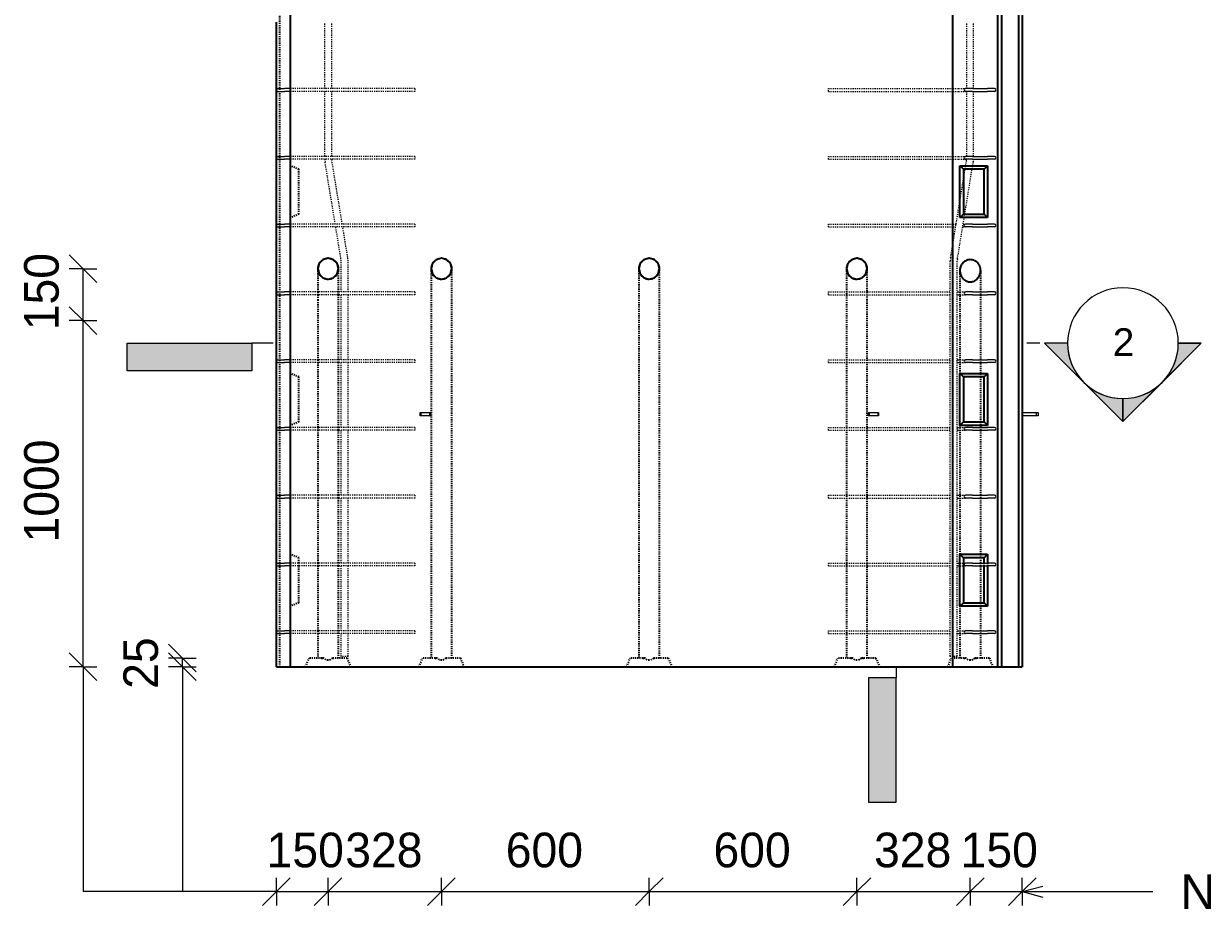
# Model space of a CAD drawing. Header units: millimetres. Extents: x 14477 to 26927, y -2096 to 7670.
# Drawn here: x 17580 to 20985, y -2096 to 463 of the extents above; entities that cross this region are included whole.
import ezdxf

# ---------------------------------------------------------------- set-up
doc = ezdxf.new("R2010")
doc.units = ezdxf.units.MM
doc.linetypes.add('Dash', pattern=[6.36, 3.18, -3.18])
for name, color, linetype, lineweight in [('A-ANNO-DIMS', 211, 'Continuous', 9), ('A-ANNO-DIMS-40', 211, 'Continuous', 9), ('A-DETL-THIN', 151, 'Continuous', 18), ('A-GENM', 13, 'Continuous', 18), ('A-WALL', 113, 'Continuous', 25), ('A-WALL-HDLN', 110, 'Dash', 25), ('G-ANNO-SYMB', 111, 'Continuous', 9), ('G-ANNO-TEXT', 231, 'Continuous', 9), ('S-RBAR', 171, 'Continuous', 18)]:
    doc.layers.add(name, color=color, linetype=linetype, lineweight=lineweight)
doc.styles.add('Arial', font='arial.ttf', dxfattribs={"height": 80})
doc.styles.add('Arial_1', font='arial.ttf', dxfattribs={"height": 100})
doc.styles.add('Nirmala UI Semilight', font='NirmalaS.ttf', dxfattribs={"height": 100})
doc.dimstyles.new('Arrow_Filled_-_2_5_NI_UI', dxfattribs={"dimscale": 304.8, "dimtxt": 104.736395, "dimasz": 0.262467, "dimexe": 0.131234, "dimexo": 0.0625, "dimgap": 0.131234, "dimtad": 1, "dimdec": 0, "dimzin": 0, "dimdsep": 46, "dimtxsty": 'Nirmala UI Semilight', "dimblk1": 'OBLIQUE', "dimblk2": 'OBLIQUE', "dimsah": 1, "dimcen": 0.09, "dimazin": 0, "dimtfac": 1, "dimtdec": 4, "dimtix": 1, "dimtmove": 0, "dimatfit": 3, "dimfxl": 0.131234, "dimfxlon": 1, "dimtvp": 1, "dimtolj": 1, "dimtzin": 0, "dimarcsym": 2})

# ---------------------------------------------------------------- blocks, each defined once
blk = doc.blocks.new('RR spread anchor face based - RR-SA-2_5-200-1726821-Elevation Front')
at = {"layer": 'A-GENM'}
for p, q in [((18725.1, -660), (18727.6, -660)), ((18725.1, -670), (18725.1, -660)), ((18727.6, -670), (18725.1, -670)), ((18727.6, -660), (18752.6, -660)), ((18727.6, -660), (18727.6, -670)), ((18752.6, -670), (18727.6, -670)), ((18752.6, -660), (18755.1, -660)), ((18752.6, -660), (18752.6, -670)), ((18755.1, -670), (18752.6, -670)), ((18755.1, -660), (18755.1, -670))]:
    blk.add_line(p, q, dxfattribs=at)
blk = doc.blocks.new('RR spread anchor face based - RR-SA-3_0-200-1726827-Elevation Front')
at = {"layer": 'A-GENM'}
for p, q in [((20464.6, -660), (20506.1, -660)), ((20506.1, -670), (20464.6, -670)), ((20506.1, -660), (20511.1, -660)), ((20506.1, -670), (20506.1, -660)), ((20511.1, -670), (20506.1, -670)), ((20511.1, -660), (20511.1, -670))]:
    blk.add_line(p, q, dxfattribs=at)
blk = doc.blocks.new('Detail View - M_Section Tail - Filled Horizontal-14034-Elevation Front')
at = {"layer": 'G-ANNO-SYMB'}
blk.add_hatch(color=256, dxfattribs=at).paths.add_polyline_path([(18239.3, -540.2), (18239.3, -460.2), (17879.3, -460.2), (17879.3, -540.2)])
for p, q in [((17879.3, -540.2), (17879.3, -460.2)), ((17879.3, -460.2), (18239.3, -460.2)), ((18239.3, -460.2), (18239.3, -540.2)), ((18239.3, -540.2), (17879.3, -540.2))]:
    blk.add_line(p, q, dxfattribs=at)
blk = doc.blocks.new('Detail View - M_Section Head - Filled SHOP DWG-1002450-Elevation Front')
at = {"layer": 'G-ANNO-SYMB'}
h = blk.add_hatch(color=256, dxfattribs=at)
edge = h.paths.add_edge_path()
edge.add_line((20529.2, -460.2), (20595.5, -460.2))
edge.add_arc((20755.5, -460.2), 160, 180, 225)
edge.add_line((20642.3, -573.3), (20529.2, -460.2))
h = blk.add_hatch(color=256, dxfattribs=at)
edge = h.paths.add_edge_path()
edge.add_line((20981.8, -460.2), (20868.6, -573.3))
edge.add_arc((20755.5, -460.2), 160, 315, 360)
edge.add_line((20915.5, -460.2), (20981.8, -460.2))
h = blk.add_hatch(color=256, dxfattribs=at)
edge = h.paths.add_edge_path()
edge.add_line((20755.5, -686.5), (20642.3, -573.3))
edge.add_arc((20755.5, -460.2), 160, 225, 270)
edge.add_line((20755.5, -620.2), (20755.5, -686.5))
h = blk.add_hatch(color=256, dxfattribs=at)
edge = h.paths.add_edge_path()
edge.add_line((20755.5, -686.5), (20755.5, -620.2))
edge.add_arc((20755.5, -460.2), 160, 270, 315)
edge.add_line((20868.6, -573.3), (20755.5, -686.5))
for p, q in [((20755.5, -686.5), (20529.2, -460.2)), ((20595.5, -460.2), (20529.2, -460.2)), ((20529.2, -460.2), (20642.3, -573.3)), ((20595.5, -460.2), (20529.2, -460.2)), ((20755.5, -686.5), (20981.8, -460.2)), ((20868.6, -573.3), (20981.8, -460.2)), ((20915.5, -460.2), (20981.8, -460.2)), ((20981.8, -460.2), (20915.5, -460.2)), ((20642.3, -573.3), (20755.5, -686.5)), ((20755.5, -686.5), (20868.6, -573.3)), ((20755.5, -620.2), (20755.5, -686.5)), ((20755.5, -686.5), (20755.5, -620.2))]:
    blk.add_line(p, q, dxfattribs=at)
for start, end in [(360, 180), (180, 360), (180, 225), (315, 0), (225, 270), (270, 315)]:
    blk.add_arc((20755.5, -460.2), 160, start, end, dxfattribs=at)
blk = doc.blocks.new('DIMBLOCK61-Elevation Front')
at = {"layer": 'A-ANNO-DIMS-40'}
for p, q in [((17752, -395), (17712, -355)), ((17752, -395), (17712, -395)), ((17752, -1395), (17752, -395)), ((17752, -395), (17792, -435)), ((17752, -395), (17792, -395)), ((17752, -1395), (17712, -1355)), ((17752, -1395), (17712, -1395)), ((17752, -1395), (17792, -1435)), ((17752, -1395), (17792, -1395))]:
    blk.add_line(p, q, dxfattribs=at)
at = {"layer": 'A-ANNO-DIMS-40', "color": 0, "insert": (17581.5, -1035.9), "char_height": 100, "width": 338.203, "attachment_point": 1, "rotation": 90, "line_spacing_factor": 1.142579, "style": 'Nirmala UI Semilight'}
blk.add_mtext('1000', dxfattribs=at)
blk = doc.blocks.new('_Oblique')
at = {"color": 0, "linetype": 'ByBlock', "lineweight": -2}
blk.add_line((-0.5, -0.5), (0.5, 0.5), dxfattribs=at)
blk = doc.blocks.new('DIMBLOCK62-Elevation Front')
at = {"layer": 'A-ANNO-DIMS-40'}
for p, q in [((17752, -245), (17712, -205)), ((17752, -245), (17712, -245)), ((17752, -395), (17752, -245)), ((17752, -245), (17792, -285)), ((17752, -245), (17792, -245)), ((17752, -395), (17712, -355)), ((17752, -395), (17712, -395)), ((17752, -395), (17792, -435)), ((17752, -395), (17792, -395))]:
    blk.add_line(p, q, dxfattribs=at)
at = {"layer": 'A-ANNO-DIMS-40', "color": 0, "insert": (17581.5, -422.8), "char_height": 100, "width": 246.797, "attachment_point": 1, "rotation": 90, "line_spacing_factor": 1.142579, "style": 'Nirmala UI Semilight'}
blk.add_mtext('150', dxfattribs=at)
blk = doc.blocks.new('DIMBLOCK63-Elevation Front')
at = {"layer": 'A-ANNO-DIMS-40'}
for p, q in [((18038.7, -1370), (17998.7, -1330)), ((18038.7, -1395), (17998.7, -1355)), ((18038.7, -1370), (17998.7, -1370)), ((18038.7, -1395), (17998.7, -1395)), ((18038.7, -1395), (18038.7, -1370)), ((18038.7, -1370), (18078.7, -1410)), ((18038.7, -1370), (18078.7, -1370)), ((18038.7, -1395), (18078.7, -1435)), ((18038.7, -1395), (18078.7, -1395))]:
    blk.add_line(p, q, dxfattribs=at)
at = {"layer": 'A-ANNO-DIMS-40', "color": 0, "insert": (17868.2, -1458.7), "char_height": 100, "width": 182.813, "attachment_point": 1, "rotation": 90, "line_spacing_factor": 1.142579, "style": 'Nirmala UI Semilight'}
blk.add_mtext('25', dxfattribs=at)
blk = doc.blocks.new('DIMBLOCK64-Elevation Front')
at = {"layer": 'A-ANNO-DIMS-40'}
for p, q in [((18310.1, -2044.6), (18350.1, -2004.6)), ((18310.1, -2044.6), (18310.1, -2004.6)), ((18459.6, -2044.6), (18499.6, -2004.6)), ((18459.6, -2044.6), (18459.6, -2004.6)), ((18310.1, -2044.6), (18270.1, -2084.6)), ((18310.1, -2044.6), (18459.6, -2044.6)), ((18310.1, -2044.6), (18310.1, -2084.6)), ((18459.6, -2044.6), (18419.6, -2084.6)), ((18459.6, -2044.6), (18459.6, -2084.6))]:
    blk.add_line(p, q, dxfattribs=at)
at = {"layer": 'A-ANNO-DIMS-40', "color": 0, "insert": (18282, -1874.2), "char_height": 100, "width": 246.797, "attachment_point": 1, "line_spacing_factor": 1.142579, "style": 'Nirmala UI Semilight'}
blk.add_mtext('150', dxfattribs=at)
blk = doc.blocks.new('DIMBLOCK65-Elevation Front')
at = {"layer": 'A-ANNO-DIMS-40'}
for p, q in [((18459.6, -2044.6), (18499.6, -2004.6)), ((18459.6, -2044.6), (18459.6, -2004.6)), ((18787.1, -2044.6), (18827.1, -2004.6)), ((18787.1, -2044.6), (18787.1, -2004.6)), ((18459.6, -2044.6), (18419.6, -2084.6)), ((18459.6, -2044.6), (18787.1, -2044.6)), ((18459.6, -2044.6), (18459.6, -2084.6)), ((18787.1, -2044.6), (18747.1, -2084.6)), ((18787.1, -2044.6), (18787.1, -2084.6))]:
    blk.add_line(p, q, dxfattribs=at)
at = {"layer": 'A-ANNO-DIMS-40', "color": 0, "insert": (18509.1, -1874.2), "char_height": 100, "width": 274.219, "attachment_point": 1, "line_spacing_factor": 1.142579, "style": 'Nirmala UI Semilight'}
blk.add_mtext('328', dxfattribs=at)
blk = doc.blocks.new('DIMBLOCK66-Elevation Front')
at = {"layer": 'A-ANNO-DIMS-40'}
for p, q in [((18787.1, -2044.6), (18827.1, -2004.6)), ((18787.1, -2044.6), (18787.1, -2004.6)), ((19387.1, -2044.6), (19427.1, -2004.6)), ((19387.1, -2044.6), (19387.1, -2004.6)), ((18787.1, -2044.6), (18747.1, -2084.6)), ((18787.1, -2044.6), (19387.1, -2044.6)), ((18787.1, -2044.6), (18787.1, -2084.6)), ((19387.1, -2044.6), (19347.1, -2084.6)), ((19387.1, -2044.6), (19387.1, -2084.6))]:
    blk.add_line(p, q, dxfattribs=at)
at = {"layer": 'A-ANNO-DIMS-40', "color": 0, "insert": (18972.8, -1874.2), "char_height": 100, "width": 274.219, "attachment_point": 1, "line_spacing_factor": 1.142579, "style": 'Nirmala UI Semilight'}
blk.add_mtext('600', dxfattribs=at)
blk = doc.blocks.new('DIMBLOCK67-Elevation Front')
at = {"layer": 'A-ANNO-DIMS-40'}
for p, q in [((19387.1, -2044.6), (19427.1, -2004.6)), ((19387.1, -2044.6), (19387.1, -2004.6)), ((19987.1, -2044.6), (20027.1, -2004.6)), ((19987.1, -2044.6), (19987.1, -2004.6)), ((19387.1, -2044.6), (19347.1, -2084.6)), ((19387.1, -2044.6), (19987.1, -2044.6)), ((19387.1, -2044.6), (19387.1, -2084.6)), ((19987.1, -2044.6), (19947.1, -2084.6)), ((19987.1, -2044.6), (19987.1, -2084.6))]:
    blk.add_line(p, q, dxfattribs=at)
at = {"layer": 'A-ANNO-DIMS-40', "color": 0, "insert": (19572.8, -1874.2), "char_height": 100, "width": 274.219, "attachment_point": 1, "line_spacing_factor": 1.142579, "style": 'Nirmala UI Semilight'}
blk.add_mtext('600', dxfattribs=at)
blk = doc.blocks.new('DIMBLOCK68-Elevation Front')
at = {"layer": 'A-ANNO-DIMS-40'}
for p, q in [((19987.1, -2044.6), (20027.1, -2004.6)), ((19987.1, -2044.6), (19987.1, -2004.6)), ((20314.6, -2044.6), (20354.6, -2004.6)), ((20314.6, -2044.6), (20314.6, -2004.6)), ((19987.1, -2044.6), (19947.1, -2084.6)), ((19987.1, -2044.6), (20314.6, -2044.6)), ((19987.1, -2044.6), (19987.1, -2084.6)), ((20314.6, -2044.6), (20274.6, -2084.6)), ((20314.6, -2044.6), (20314.6, -2084.6))]:
    blk.add_line(p, q, dxfattribs=at)
at = {"layer": 'A-ANNO-DIMS-40', "color": 0, "insert": (20036.6, -1874.2), "char_height": 100, "width": 274.219, "attachment_point": 1, "line_spacing_factor": 1.142579, "style": 'Nirmala UI Semilight'}
blk.add_mtext('328', dxfattribs=at)
blk = doc.blocks.new('DIMBLOCK69-Elevation Front')
at = {"layer": 'A-ANNO-DIMS-40'}
for p, q in [((20314.6, -2044.6), (20354.6, -2004.6)), ((20314.6, -2044.6), (20314.6, -2004.6)), ((20464.6, -2044.6), (20504.6, -2004.6)), ((20464.6, -2044.6), (20464.6, -2004.6)), ((20314.6, -2044.6), (20274.6, -2084.6)), ((20314.6, -2044.6), (20464.6, -2044.6)), ((20314.6, -2044.6), (20314.6, -2084.6)), ((20464.6, -2044.6), (20424.6, -2084.6)), ((20464.6, -2044.6), (20464.6, -2084.6))]:
    blk.add_line(p, q, dxfattribs=at)
at = {"layer": 'A-ANNO-DIMS-40', "color": 0, "insert": (20286.7, -1874.2), "char_height": 100, "width": 246.797, "attachment_point": 1, "line_spacing_factor": 1.142579, "style": 'Nirmala UI Semilight'}
blk.add_mtext('150', dxfattribs=at)

msp = doc.modelspace()

# ---------------------------------------------------------------- linework, layer by layer
at = {"layer": 'A-DETL-THIN'}
for p, q in [((17752, -1395), (17752, -2044.6)), ((18038.7, -1395), (18038.7, -2044.6)), ((18310.1, -2044.6), (17752, -2044.6))]:
    msp.add_line(p, q, dxfattribs=at)
at = {"layer": 'A-WALL'}
for p, q in [((20264.6, -1395), (20264.6, 3700)), ((20394.6, -1395), (20394.6, 3700)), ((20404.6, 3700), (20404.6, -1395)), ((20454.6, -1395), (20454.6, 3700)), ((20464.6, 3700), (20464.6, -1395)), ((18350.1, 3060), (18350.1, -1395)), ((18310.1, 271.8), (18310.1, 466.8)), ((18310.1, 76), (18310.1, 271)), ((18310.1, -119.8), (18310.1, 75.2)), ((20284.6, -97.5), (20284.6, 52.5)), ((20284.6, 52.5), (20364.6, 52.5)), ((20294.6, 42.5), (20284.6, 52.5)), ((20294.6, 42.5), (20294.6, -87.5)), ((20354.6, 42.5), (20294.6, 42.5)), ((20354.6, 42.5), (20364.6, 52.5)), ((20354.6, -87.5), (20354.6, 42.5)), ((20364.6, 52.5), (20364.6, -97.5)), ((20284.6, -97.5), (20294.6, -87.5)), ((20364.6, -97.5), (20284.6, -97.5)), ((20294.6, -87.5), (20354.6, -87.5)), ((20354.6, -87.5), (20364.6, -97.5)), ((18310.1, -315.6), (18310.1, -120.6)), ((20284.6, -250.1), (20284.6, -260.2)), ((18310.1, -511.4), (18310.1, -316.4)), ((18310.1, -707.2), (18310.1, -512.2)), ((20284.6, -697.5), (20284.6, -547.5)), ((20284.6, -547.5), (20364.6, -547.5)), ((20294.6, -557.5), (20284.6, -547.5)), ((20294.6, -557.5), (20294.6, -687.5)), ((20354.6, -557.5), (20294.6, -557.5)), ((20354.6, -557.5), (20364.6, -547.5)), ((20354.6, -687.5), (20354.6, -557.5)), ((20364.6, -547.5), (20364.6, -697.5)), ((18310.1, -903), (18310.1, -708)), ((20284.6, -697.5), (20294.6, -687.5)), ((20364.6, -697.5), (20284.6, -697.5)), ((20294.6, -687.5), (20354.6, -687.5)), ((20354.6, -687.5), (20364.6, -697.5)), ((18310.1, -1098.8), (18310.1, -903.8)), ((20284.6, -1220), (20284.6, -1070)), ((20284.6, -1070), (20364.6, -1070)), ((20294.6, -1080), (20284.6, -1070)), ((20294.6, -1080), (20294.6, -1210)), ((20354.6, -1080), (20294.6, -1080)), ((20354.6, -1080), (20364.6, -1070)), ((20354.6, -1095.2), (20354.6, -1080)), ((20364.6, -1070), (20364.6, -1095.2)), ((18310.1, -1294.6), (18310.1, -1099.6)), ((20354.6, -1210), (20354.6, -1103.2)), ((20364.6, -1103.2), (20364.6, -1220)), ((20284.6, -1220), (20294.6, -1210)), ((20364.6, -1220), (20284.6, -1220)), ((20294.6, -1210), (20354.6, -1210)), ((20354.6, -1210), (20364.6, -1220)), ((18310.1, -1395), (18310.1, -1295.4)), ((18310.1, -1395), (20464.6, -1395))]:
    msp.add_line(p, q, dxfattribs=at)
at = {"layer": 'A-WALL', "flags": 128}
for points in [[(18459.6, -215), (18444.5, -219), (18433.5, -230.1), (18429.6, -245)], [(18489.6, -245), (18485.5, -230), (18474.5, -219), (18459.6, -215)], [(18787.1, -215), (18772, -219), (18761, -230.1), (18757.1, -245)], [(18817.1, -245), (18813, -230), (18802, -219), (18787.1, -215)], [(19387.1, -215), (19372, -219), (19361, -230.1), (19357.1, -245)], [(19417.1, -245), (19413, -230), (19402, -219), (19387.1, -215)], [(19987.1, -215), (19972, -219), (19961, -230.1), (19957.1, -245)], [(20017.1, -245), (20013, -230), (20002, -219), (19987.1, -215)], [(18429.6, -245), (18433.6, -260), (18444.6, -271), (18459.6, -275)], [(18459.6, -275), (18474.6, -271), (18485.6, -259.9), (18489.6, -245)], [(18489.6, -250.1), (18489.6, -245.1), (18489.6, -245)], [(18757.1, -245), (18761.1, -260), (18772.1, -271), (18787.1, -275)], [(18787.1, -275), (18802.1, -271), (18813.1, -259.9), (18817.1, -245)], [(18817.1, -250.1), (18817.1, -245.1), (18817.1, -245)], [(19357.1, -245), (19361.1, -260), (19372.1, -271), (19387.1, -275)], [(19387.1, -275), (19402.1, -271), (19413.1, -259.9), (19417.1, -245)], [(19417.1, -250.1), (19417.1, -245.1), (19417.1, -245)], [(19957.1, -245), (19961.1, -260), (19972.1, -271), (19987.1, -275)], [(19987.1, -275), (20002.1, -271), (20013.1, -259.9), (20017.1, -245)], [(20017.1, -250.1), (20017.1, -245.1), (20017.1, -245)], [(20344.6, -260.4), (20344.6, -250.7), (20344.6, -250.1)]]:
    msp.add_lwpolyline(points, dxfattribs=at)
at = {"layer": 'A-WALL'}
for centre, start, end in [((18459.6, -245), 150.6728, 179.6194), ((18459.6, -245), 120.8303, 149.6053), ((18459.6, -245), 90.7225, 119.4223), ((18459.6, -245), 61.0187, 89.2664), ((18459.6, -245), 30.8311, 59.6045), ((18459.6, -245), 0.3778, 29.7706), ((18787.1, -245), 150.6728, 179.6194), ((18787.1, -245), 120.8303, 149.6053), ((18787.1, -245), 90.7225, 119.4223), ((18787.1, -245), 61.0187, 89.2664), ((18787.1, -245), 30.8311, 59.6045), ((18787.1, -245), 0.3778, 29.7706), ((19387.1, -245), 150.6728, 179.6194), ((19387.1, -245), 120.8303, 149.6053), ((19387.1, -245), 90.7225, 119.4223), ((19387.1, -245), 61.0187, 89.2664), ((19387.1, -245), 30.8311, 59.6045), ((19387.1, -245), 0.3778, 29.7706), ((19987.1, -245), 150.6728, 179.6194), ((19987.1, -245), 120.8303, 149.6053), ((19987.1, -245), 90.7225, 119.4223), ((19987.1, -245), 61.0187, 89.2664), ((19987.1, -245), 30.8311, 59.6045), ((19987.1, -245), 0.3778, 29.7706), ((18459.6, -245), 180.4246, 209.7233), ((18459.6, -245), 210.813, 239.6231), ((18459.6, -245), 241.0171, 269.268), ((18459.6, -245), 270.7209, 299.4239), ((18459.6, -245), 300.812, 329.6241), ((18459.6, -245), 330.719, 359.5722), ((18787.1, -245), 180.4246, 209.7233), ((18787.1, -245), 210.813, 239.6231), ((18787.1, -245), 241.0171, 269.268), ((18787.1, -245), 270.7209, 299.4239), ((18787.1, -245), 300.812, 329.6241), ((18787.1, -245), 330.719, 359.5722), ((19387.1, -245), 180.4246, 209.7233), ((19387.1, -245), 210.813, 239.6231), ((19387.1, -245), 241.0171, 269.268), ((19387.1, -245), 270.7209, 299.4239), ((19387.1, -245), 300.812, 329.6241), ((19387.1, -245), 330.719, 359.5722), ((19987.1, -245), 180.4246, 209.7233), ((19987.1, -245), 210.813, 239.6231), ((19987.1, -245), 241.0171, 269.268), ((19987.1, -245), 270.7209, 299.4239), ((19987.1, -245), 300.812, 329.6241), ((19987.1, -245), 330.719, 359.5722)]:
    msp.add_arc(centre, 30, start, end, dxfattribs=at)
for points, knots in [([(20314.6, -218.8), (20309.9, -218.9), (20303.4, -220.4), (20296.6, -224.8), (20293.4, -227.8), (20291.1, -230.4), (20289.2, -233.3), (20287.1, -237.1), (20285.6, -241.5), (20284.8, -245.9), (20284.6, -248.4), (20284.6, -249.9), (20284.6, -250.1)], [-1, -1, -1, -1, -0.8611111, -0.7916667, -0.7569444, -0.7222222, -0.6875, -0.6527778, -0.5833333, -0.5486111, -0.5138889, -0.5053574, -0.5053574, -0.5053574, -0.5053574]), ([(20314.6, -283), (20316.9, -283), (20320.3, -282.5), (20324.5, -281.2), (20328.5, -279.3), (20332.3, -276.6), (20335.5, -273.5), (20337.7, -270.9), (20339.6, -268), (20341.7, -264.1), (20343.3, -259.8), (20344.2, -255.4), (20344.6, -252), (20344.6, -248.6), (20344.3, -245.5), (20343.7, -242.6), (20343, -240), (20342.1, -237.4), (20340.9, -235), (20339.6, -232.7), (20338, -230.4), (20336.2, -228.3), (20334.3, -226.5), (20332.3, -224.8), (20329.2, -222.7), (20325.2, -220.6), (20320.1, -219.2), (20316.5, -218.8), (20314.6, -218.8)], [-1, -1, -1, -1, -0.930556, -0.895833, -0.861111, -0.791667, -0.756944, -0.722222, -0.6875, -0.652778, -0.583333, -0.548611, -0.513889, -0.479167, -0.444444, -0.416667, -0.388889, -0.361111, -0.333333, -0.305556, -0.277778, -0.25, -0.222222, -0.194444, -0.166667, -0.111111, -0.055556, 0, 0, 0, 0]), ([(20284.6, -250.3), (20284.6, -251.1), (20284.7, -253), (20285.1, -256.7), (20286.3, -261.3), (20288.1, -265.5), (20289.9, -268.6), (20291.5, -270.9), (20293.2, -273), (20295, -274.9), (20297.1, -276.7), (20300, -278.8), (20303.2, -280.6), (20306.5, -281.8), (20310, -282.7), (20312.7, -283), (20314.6, -283)], [-0.5040348, -0.5040348, -0.5040348, -0.5040348, -0.4791667, -0.4444444, -0.3888889, -0.3333333, -0.3055556, -0.2777778, -0.25, -0.2222222, -0.1944444, -0.1666667, -0.1111111, -0.0833333, -0.0555556, 0, 0, 0, 0])]:
    msp.add_open_spline(points, degree=3, knots=knots, dxfattribs=at)
at = {"layer": 'A-WALL-HDLN'}
for p, q in [((18320.1, -1395), (18320.1, 3060)), ((18375.1, 42.5), (18350.1, 52.5)), ((18375.1, -87.5), (18375.1, 42.5)), ((18375.1, -87.5), (18350.1, -97.5)), ((18429.6, -312), (18429.6, -320)), ((18429.6, -335), (18429.6, -507.8)), ((18489.6, -320), (18489.6, -312)), ((18489.6, -507.8), (18489.6, -320)), ((18757.1, -335), (18757.1, -1370)), ((18817.1, -1370), (18817.1, -335)), ((19357.1, -335), (19357.1, -1370)), ((19417.1, -1370), (19417.1, -335)), ((19957.1, -335), (19957.1, -1370)), ((20017.1, -1370), (20017.1, -335)), ((20284.6, -335), (20284.6, -547.5)), ((20344.6, -320), (20344.6, -312)), ((20344.6, -507.8), (20344.6, -320)), ((18429.6, -507.8), (18429.6, -515.8)), ((18489.6, -515.8), (18489.6, -507.8)), ((20344.6, -515.8), (20344.6, -507.8)), ((18429.6, -515.8), (18429.6, -703.6)), ((18489.6, -703.6), (18489.6, -515.8)), ((20344.6, -547.5), (20344.6, -515.8)), ((18375.1, -557.5), (18350.1, -547.5)), ((18375.1, -687.5), (18375.1, -557.5)), ((20344.6, -557.5), (20344.6, -547.5)), ((20344.6, -687.5), (20344.6, -557.5)), ((18375.1, -687.5), (18350.1, -697.5)), ((18429.6, -703.6), (18429.6, -711.6)), ((18429.6, -711.6), (18429.6, -899.4)), ((18489.6, -711.6), (18489.6, -703.6)), ((18489.6, -899.4), (18489.6, -711.6)), ((20284.6, -697.5), (20284.6, -1070)), ((20344.6, -697.5), (20344.6, -687.5)), ((20344.6, -703.6), (20344.6, -697.5)), ((20344.6, -711.6), (20344.6, -703.6)), ((20344.6, -899.4), (20344.6, -711.6)), ((18429.6, -899.4), (18429.6, -907.4)), ((18429.6, -907.4), (18429.6, -1095.2)), ((18489.6, -907.4), (18489.6, -899.4)), ((18489.6, -1095.2), (18489.6, -907.4)), ((20344.6, -907.4), (20344.6, -899.4)), ((20344.6, -1070), (20344.6, -907.4)), ((18375.1, -1080), (18350.1, -1070)), ((18375.1, -1095.2), (18375.1, -1080)), ((20344.6, -1080), (20344.6, -1070)), ((20344.6, -1095.2), (20344.6, -1080)), ((18375.1, -1103.2), (18375.1, -1095.2)), ((18375.1, -1210), (18375.1, -1103.2)), ((18429.6, -1095.2), (18429.6, -1103.2)), ((18429.6, -1103.2), (18429.6, -1291)), ((18489.6, -1103.2), (18489.6, -1095.2)), ((18489.6, -1291), (18489.6, -1103.2)), ((20344.6, -1103.2), (20344.6, -1095.2)), ((20344.6, -1210), (20344.6, -1103.2)), ((20354.6, -1103.2), (20354.6, -1095.2)), ((20364.6, -1095.2), (20364.6, -1103.2)), ((18375.1, -1210), (18350.1, -1220)), ((20284.6, -1220), (20284.6, -1370)), ((20344.6, -1220), (20344.6, -1210)), ((20344.6, -1291), (20344.6, -1220)), ((18429.6, -1291), (18429.6, -1299)), ((18489.6, -1299), (18489.6, -1291)), ((20344.6, -1299), (20344.6, -1291)), ((18429.6, -1299), (18429.6, -1370)), ((18489.6, -1370), (18489.6, -1299)), ((20344.6, -1370), (20344.6, -1299)), ((18394.6, -1395), (18404.6, -1370)), ((18447.6, -1370), (18404.6, -1370)), ((18441, -1370), (18447.6, -1370)), ((18471.6, -1370), (18478.2, -1370)), ((18514.6, -1370), (18471.6, -1370)), ((18514.6, -1370), (18524.5, -1395)), ((18722.1, -1395), (18732.1, -1370)), ((18775.1, -1370), (18732.1, -1370)), ((18768.5, -1370), (18775.1, -1370)), ((18799.1, -1370), (18805.7, -1370)), ((18842.1, -1370), (18799.1, -1370)), ((18842.1, -1370), (18852.1, -1395)), ((19322.1, -1395), (19332.1, -1370)), ((19375.1, -1370), (19332.1, -1370)), ((19368.5, -1370), (19375.1, -1370)), ((19399.1, -1370), (19405.7, -1370)), ((19442.1, -1370), (19399.1, -1370)), ((19442.1, -1370), (19452, -1395)), ((19922.1, -1395), (19932.1, -1370)), ((19975.1, -1370), (19932.1, -1370)), ((19968.5, -1370), (19975.1, -1370)), ((19999.1, -1370), (20005.7, -1370)), ((20042.1, -1370), (19999.1, -1370)), ((20042.1, -1370), (20052, -1395)), ((20249.6, -1395), (20259.6, -1370)), ((20264.5, -1370), (20259.6, -1370)), ((20302.6, -1370), (20264.6, -1370)), ((20296, -1370), (20302.6, -1370)), ((20326.6, -1370), (20333.2, -1370)), ((20369.6, -1370), (20326.6, -1370)), ((20369.6, -1370), (20379.6, -1395))]:
    msp.add_line(p, q, dxfattribs=at)
at = {"layer": 'A-WALL-HDLN', "flags": 128}
for points in [[(18429.6, -245.4), (18429.6, -249.1), (18429.6, -261), (18429.6, -279.7), (18429.6, -303.4), (18429.6, -312)], [(18489.6, -312), (18489.6, -308.1), (18489.6, -283.7), (18489.6, -264), (18489.6, -250.7), (18489.6, -250.1)], [(18757.1, -245.4), (18757.1, -249.1), (18757.1, -261), (18757.1, -279.7), (18757.1, -303.4), (18757.1, -330), (18757.1, -335)], [(18817.1, -335), (18817.1, -308.1), (18817.1, -283.7), (18817.1, -264), (18817.1, -250.7), (18817.1, -250.1)], [(19357.1, -245.4), (19357.1, -249.1), (19357.1, -261), (19357.1, -279.7), (19357.1, -303.4), (19357.1, -330), (19357.1, -335)], [(19417.1, -335), (19417.1, -308.1), (19417.1, -283.7), (19417.1, -264), (19417.1, -250.7), (19417.1, -250.1)], [(19957.1, -245.4), (19957.1, -249.1), (19957.1, -261), (19957.1, -279.7), (19957.1, -303.4), (19957.1, -330), (19957.1, -335)], [(20017.1, -335), (20017.1, -308.1), (20017.1, -283.7), (20017.1, -264), (20017.1, -250.7), (20017.1, -250.1)], [(20284.6, -260.2), (20284.6, -263), (20284.6, -282.4), (20284.6, -306.5), (20284.6, -333.3), (20284.6, -335)], [(20344.6, -312), (20344.6, -308.1), (20344.6, -283.7), (20344.6, -264), (20344.6, -260.4)], [(18429.6, -320), (18429.6, -330), (18429.6, -335)], [(18459.6, -1376.2), (18456.5, -1375.9), (18453.4, -1374.7), (18450.5, -1372.7), (18447.6, -1370)], [(18471.6, -1370), (18468.7, -1372.7), (18465.7, -1374.7), (18462.6, -1375.9), (18459.6, -1376.2)], [(18787.1, -1376.2), (18784, -1375.9), (18780.9, -1374.7), (18778, -1372.7), (18775.1, -1370)], [(18799.1, -1370), (18796.2, -1372.7), (18793.2, -1374.7), (18790.1, -1375.9), (18787.1, -1376.2)], [(19387.1, -1376.2), (19384, -1375.9), (19380.9, -1374.7), (19378, -1372.7), (19375.1, -1370)], [(19399.1, -1370), (19396.2, -1372.7), (19393.2, -1374.7), (19390.1, -1375.9), (19387.1, -1376.2)], [(19987.1, -1376.2), (19984, -1375.9), (19980.9, -1374.7), (19978, -1372.7), (19975.1, -1370)], [(19999.1, -1370), (19996.2, -1372.7), (19993.2, -1374.7), (19990.1, -1375.9), (19987.1, -1376.2)], [(20314.6, -1376.2), (20311.5, -1375.9), (20308.4, -1374.7), (20305.5, -1372.7), (20302.6, -1370)], [(20326.6, -1370), (20323.7, -1372.7), (20320.7, -1374.7), (20317.6, -1375.9), (20314.6, -1376.2)]]:
    msp.add_lwpolyline(points, dxfattribs=at)
at = {"layer": 'G-ANNO-SYMB'}
for p, q in [((18300.9, -460.2), (18239.3, -460.2)), ((20515.5, -460.2), (20477.7, -460.2)), ((20100.5, -1398.7), (20100.5, -1426.7))]:
    msp.add_line(p, q, dxfattribs=at)
at = {"layer": 'G-ANNO-TEXT', "color": 7}
for q in [(20524.6, -2028.5), (20524.6, -2060.7), (20841.4, -2044.6)]:
    msp.add_line((20464.6, -2044.6), q, dxfattribs=at)
at = {"layer": 'S-RBAR', "linetype": 'Dash'}
for p, q in [((18450.1, 275.4), (18450.1, 463.2)), ((18470.1, 275.4), (18470.1, 463.2)), ((20304.2, 275.4), (20304.2, 463.2)), ((20324.2, 275.4), (20324.2, 463.2)), ((18710.1, 275.4), (18350.1, 275.4)), ((18710.1, 275.4), (18710.1, 267.4)), ((19904.6, 275.4), (20264.5, 275.4)), ((19904.6, 267.4), (19904.6, 275.4)), ((20264.6, 275.4), (20280.6, 275.4)), ((20280.6, 275.4), (20300.5, 275.4)), ((18710.1, 267.4), (18350.1, 267.4)), ((18450.1, 79.6), (18450.1, 267.4)), ((18470.1, 79.6), (18470.1, 267.4)), ((19904.6, 267.4), (20264.5, 267.4)), ((20264.6, 267.4), (20280.6, 267.4)), ((20280.6, 267.4), (20300.5, 267.4)), ((20304.2, 79.6), (20304.2, 267.4)), ((20324.2, 79.6), (20324.2, 267.4)), ((18710.1, 79.6), (18350.1, 79.6)), ((18710.1, 71.6), (18350.1, 71.6)), ((18710.1, 79.6), (18710.1, 71.6)), ((19904.6, 79.6), (20264.5, 79.6)), ((19904.6, 71.6), (19904.6, 79.6)), ((19904.6, 71.6), (20264.5, 71.6)), ((20264.6, 79.6), (20280.6, 79.6)), ((20264.6, 71.6), (20280.6, 71.6)), ((20280.6, 79.6), (20300.5, 79.6)), ((20280.6, 71.6), (20300.5, 71.6)), ((18480.3, -116.2), (18450.9, 63)), ((18500.6, -116.2), (18470.7, 66.3)), ((20294.6, 12.2), (20299.6, 42.5)), ((20298.6, -87.5), (20319.8, 42.5)), ((20299.6, 42.5), (20301.2, 52.5)), ((20301.2, 52.5), (20303.6, 66.9)), ((20319.9, 42.5), (20321.5, 52.5)), ((20321.5, 52.5), (20323.3, 63.7)), ((20284.6, -48.8), (20294.5, 11.6)), ((20264.6, -170.9), (20284.5, -49.4)), ((20277.5, -216.1), (20296.9, -97.5)), ((20296.9, -97.5), (20298.5, -87.5)), ((18710.1, -116.2), (18350.1, -116.2)), ((18710.1, -124.2), (18350.1, -124.2)), ((18496.7, -216.1), (18481.6, -124.2)), ((18516.4, -212.8), (18501.9, -124.2)), ((18710.1, -116.2), (18710.1, -124.2)), ((19904.6, -116.2), (20264.5, -116.2)), ((19904.6, -124.2), (19904.6, -116.2)), ((19904.6, -124.2), (20264.5, -124.2)), ((20264.6, -116.2), (20273.5, -116.2)), ((20264.6, -124.2), (20272.2, -124.2)), ((20292.9, -124.2), (20300.5, -124.2)), ((20294.1, -116.2), (20300.5, -116.2)), ((20257.7, -212.8), (20264.5, -171.5)), ((18497.2, -312), (18497.2, -223.3)), ((18517.2, -312), (18517.2, -223.3)), ((20256.9, -1365), (20256.9, -223.3)), ((20276.9, -1365), (20276.9, -223.3)), ((18710.1, -312), (18350.1, -312)), ((18710.1, -320), (18350.1, -320)), ((18497.2, -507.8), (18497.2, -320)), ((18517.2, -507.8), (18517.2, -320)), ((18710.1, -312), (18710.1, -320)), ((19904.6, -312), (19957, -312)), ((19904.6, -320), (19904.6, -312)), ((19904.6, -320), (19957, -320)), ((19957.1, -312), (20017, -312)), ((19957.1, -320), (20017, -320)), ((20017.1, -312), (20256.9, -312)), ((20017.1, -320), (20256.9, -320)), ((20276.9, -312), (20280.6, -312)), ((20276.9, -320), (20280.6, -320)), ((20280.6, -312), (20284.9, -312)), ((20280.6, -320), (20284.9, -320)), ((20285, -312), (20300.5, -312)), ((20285, -320), (20300.5, -320)), ((18710.1, -507.8), (18350.1, -507.8)), ((18710.1, -507.8), (18710.1, -515.8)), ((19904.6, -507.8), (19957, -507.8)), ((19904.6, -515.8), (19904.6, -507.8)), ((19957.1, -507.8), (20017, -507.8)), ((20017.1, -507.8), (20256.9, -507.8)), ((20276.9, -507.8), (20280.6, -507.8)), ((20280.6, -507.8), (20284.9, -507.8)), ((20285, -507.8), (20300.5, -507.8)), ((18710.1, -515.8), (18350.1, -515.8)), ((18497.2, -703.6), (18497.2, -515.8)), ((18517.2, -703.6), (18517.2, -515.8)), ((19904.6, -515.8), (19957, -515.8)), ((19957.1, -515.8), (20017, -515.8)), ((20017.1, -515.8), (20256.9, -515.8)), ((20276.9, -515.8), (20280.6, -515.8)), ((20280.6, -515.8), (20284.9, -515.8)), ((20285, -515.8), (20300.5, -515.8)), ((18710.1, -703.6), (18350.1, -703.6)), ((18710.1, -711.6), (18350.1, -711.6)), ((18497.2, -899.4), (18497.2, -711.6)), ((18517.2, -899.4), (18517.2, -711.6)), ((18710.1, -703.6), (18710.1, -711.6)), ((19904.6, -703.6), (19957, -703.6)), ((19904.6, -711.6), (19904.6, -703.6)), ((19904.6, -711.6), (19957, -711.6)), ((19957.1, -703.6), (20017, -703.6)), ((19957.1, -711.6), (20017, -711.6)), ((20017.1, -703.6), (20256.9, -703.6)), ((20017.1, -711.6), (20256.9, -711.6)), ((20276.9, -703.6), (20280.6, -703.6)), ((20276.9, -711.6), (20280.6, -711.6)), ((20280.6, -703.6), (20284.9, -703.6)), ((20280.6, -711.6), (20284.9, -711.6)), ((20285, -703.6), (20300.5, -703.6)), ((20285, -711.6), (20300.5, -711.6)), ((18710.1, -899.4), (18350.1, -899.4)), ((18710.1, -907.4), (18350.1, -907.4)), ((18497.2, -1095.2), (18497.2, -907.4)), ((18517.2, -1095.2), (18517.2, -907.4)), ((18710.1, -899.4), (18710.1, -907.4)), ((19904.6, -899.4), (19957, -899.4)), ((19904.6, -907.4), (19904.6, -899.4)), ((19904.6, -907.4), (19957, -907.4)), ((19957.1, -899.4), (20017, -899.4)), ((19957.1, -907.4), (20017, -907.4)), ((20017.1, -899.4), (20256.9, -899.4)), ((20017.1, -907.4), (20256.9, -907.4)), ((20276.9, -899.4), (20280.6, -899.4)), ((20276.9, -907.4), (20280.6, -907.4)), ((20280.6, -899.4), (20284.9, -899.4)), ((20280.6, -907.4), (20284.9, -907.4)), ((20285, -899.4), (20300.5, -899.4)), ((20285, -907.4), (20300.5, -907.4)), ((18710.1, -1095.2), (18350.1, -1095.2)), ((18710.1, -1103.2), (18350.1, -1103.2)), ((18497.2, -1291), (18497.2, -1103.2)), ((18517.2, -1291), (18517.2, -1103.2)), ((18710.1, -1095.2), (18710.1, -1103.2)), ((19904.6, -1095.2), (19957, -1095.2)), ((19904.6, -1103.2), (19904.6, -1095.2)), ((19904.6, -1103.2), (19957, -1103.2)), ((19957.1, -1095.2), (20017, -1095.2)), ((19957.1, -1103.2), (20017, -1103.2)), ((20017.1, -1095.2), (20256.9, -1095.2)), ((20017.1, -1103.2), (20256.9, -1103.2)), ((20276.9, -1095.2), (20280.6, -1095.2)), ((20276.9, -1103.2), (20280.6, -1103.2)), ((20280.6, -1095.2), (20284.9, -1095.2)), ((20280.6, -1103.2), (20284.9, -1103.2)), ((20285, -1095.2), (20294.6, -1095.2)), ((20285, -1103.2), (20294.6, -1103.2)), ((20294.6, -1095.2), (20300.5, -1095.2)), ((20294.6, -1103.2), (20300.5, -1103.2)), ((18710.1, -1291), (18350.1, -1291)), ((18710.1, -1291), (18710.1, -1299)), ((19904.6, -1291), (19957, -1291)), ((19904.6, -1299), (19904.6, -1291)), ((19957.1, -1291), (20017, -1291)), ((20017.1, -1291), (20256.9, -1291)), ((20276.9, -1291), (20280.6, -1291)), ((20280.6, -1291), (20284.9, -1291)), ((20285, -1291), (20300.5, -1291)), ((18710.1, -1299), (18350.1, -1299)), ((18497.2, -1365), (18497.2, -1299)), ((18517.2, -1365), (18517.2, -1299)), ((19904.6, -1299), (19957, -1299)), ((19957.1, -1299), (20017, -1299)), ((20017.1, -1299), (20256.9, -1299)), ((20276.9, -1299), (20280.6, -1299)), ((20280.6, -1299), (20284.9, -1299)), ((20285, -1299), (20300.5, -1299)), ((18517.2, -1365), (18497.2, -1365)), ((20264.5, -1365), (20256.9, -1365)), ((20276.9, -1365), (20264.6, -1365))]:
    msp.add_line(p, q, dxfattribs=at)
at = {"layer": 'S-RBAR'}
for p, q in [((18314.1, 275.4), (18334.1, 275.4)), ((18350.1, 275.4), (18334.1, 275.4)), ((20320.6, 275.4), (20300.6, 275.4)), ((20320.6, 275.4), (20364.6, 275.4)), ((20384.6, 275.4), (20364.6, 275.4)), ((18314.1, 267.4), (18334.1, 267.4)), ((18350.1, 267.4), (18334.1, 267.4)), ((20320.6, 267.4), (20300.6, 267.4)), ((20320.6, 267.4), (20364.6, 267.4)), ((20384.6, 267.4), (20364.6, 267.4)), ((18314.1, 79.6), (18334.1, 79.6)), ((18314.1, 71.6), (18334.1, 71.6)), ((18350.1, 79.6), (18334.1, 79.6)), ((18350.1, 71.6), (18334.1, 71.6)), ((20320.6, 79.6), (20300.6, 79.6)), ((20320.6, 71.6), (20300.6, 71.6)), ((20320.6, 79.6), (20364.6, 79.6)), ((20320.6, 71.6), (20364.6, 71.6)), ((20384.6, 79.6), (20364.6, 79.6)), ((20384.6, 71.6), (20364.6, 71.6)), ((18314.1, -116.2), (18334.1, -116.2)), ((18314.1, -124.2), (18334.1, -124.2)), ((18350.1, -116.2), (18334.1, -116.2)), ((18350.1, -124.2), (18334.1, -124.2)), ((20320.6, -116.2), (20300.6, -116.2)), ((20320.6, -124.2), (20300.6, -124.2)), ((20320.6, -116.2), (20364.6, -116.2)), ((20320.6, -124.2), (20364.6, -124.2)), ((20384.6, -116.2), (20364.6, -116.2)), ((20384.6, -124.2), (20364.6, -124.2)), ((18314.1, -312), (18334.1, -312)), ((18314.1, -320), (18334.1, -320)), ((18350.1, -312), (18334.1, -312)), ((18350.1, -320), (18334.1, -320)), ((20320.6, -312), (20300.6, -312)), ((20320.6, -320), (20300.6, -320)), ((20320.6, -312), (20364.6, -312)), ((20320.6, -320), (20364.6, -320)), ((20384.6, -312), (20364.6, -312)), ((20384.6, -320), (20364.6, -320)), ((18314.1, -507.8), (18334.1, -507.8)), ((18350.1, -507.8), (18334.1, -507.8)), ((20320.6, -507.8), (20300.6, -507.8)), ((20320.6, -507.8), (20364.6, -507.8)), ((20384.6, -507.8), (20364.6, -507.8)), ((18314.1, -515.8), (18334.1, -515.8)), ((18350.1, -515.8), (18334.1, -515.8)), ((20320.6, -515.8), (20300.6, -515.8)), ((20320.6, -515.8), (20364.6, -515.8)), ((20384.6, -515.8), (20364.6, -515.8)), ((18314.1, -703.6), (18334.1, -703.6)), ((18314.1, -711.6), (18334.1, -711.6)), ((18350.1, -703.6), (18334.1, -703.6)), ((18350.1, -711.6), (18334.1, -711.6)), ((20320.6, -703.6), (20300.6, -703.6)), ((20320.6, -711.6), (20300.6, -711.6)), ((20320.6, -703.6), (20364.6, -703.6)), ((20320.6, -711.6), (20364.6, -711.6)), ((20384.6, -703.6), (20364.6, -703.6)), ((20384.6, -711.6), (20364.6, -711.6)), ((18314.1, -899.4), (18334.1, -899.4)), ((18314.1, -907.4), (18334.1, -907.4)), ((18350.1, -899.4), (18334.1, -899.4)), ((18350.1, -907.4), (18334.1, -907.4)), ((20320.6, -899.4), (20300.6, -899.4)), ((20320.6, -907.4), (20300.6, -907.4)), ((20320.6, -899.4), (20364.6, -899.4)), ((20320.6, -907.4), (20364.6, -907.4)), ((20384.6, -899.4), (20364.6, -899.4)), ((20384.6, -907.4), (20364.6, -907.4)), ((18314.1, -1095.2), (18334.1, -1095.2)), ((18314.1, -1103.2), (18334.1, -1103.2)), ((18350.1, -1095.2), (18334.1, -1095.2)), ((18350.1, -1103.2), (18334.1, -1103.2)), ((20320.6, -1095.2), (20300.6, -1095.2)), ((20320.6, -1103.2), (20300.6, -1103.2)), ((20320.6, -1095.2), (20364.6, -1095.2)), ((20320.6, -1103.2), (20364.6, -1103.2)), ((20384.6, -1095.2), (20364.6, -1095.2)), ((20384.6, -1103.2), (20364.6, -1103.2)), ((18314.1, -1291), (18334.1, -1291)), ((18350.1, -1291), (18334.1, -1291)), ((20320.6, -1291), (20300.6, -1291)), ((20320.6, -1291), (20364.6, -1291)), ((20384.6, -1291), (20364.6, -1291)), ((18314.1, -1299), (18334.1, -1299)), ((18350.1, -1299), (18334.1, -1299)), ((20320.6, -1299), (20300.6, -1299)), ((20320.6, -1299), (20364.6, -1299)), ((20384.6, -1299), (20364.6, -1299))]:
    msp.add_line(p, q, dxfattribs=at)
for centre, start, end in [((18314.1, 271.4), 90, 270), ((20300.6, 271.4), 90, 270), ((20384.6, 271.4), 270, 90), ((18314.1, 75.6), 90, 270), ((20300.6, 75.6), 90, 270), ((20384.6, 75.6), 270, 90), ((18314.1, -120.2), 90, 270), ((20300.6, -120.2), 90, 270), ((20384.6, -120.2), 270, 90), ((18314.1, -316), 90, 270), ((20300.6, -316), 90, 270), ((20384.6, -316), 270, 90), ((18314.1, -511.8), 90, 270), ((20300.6, -511.8), 90, 270), ((20384.6, -511.8), 270, 90), ((18314.1, -707.6), 90, 270), ((20300.6, -707.6), 90, 270), ((20384.6, -707.6), 270, 90), ((18314.1, -903.4), 90, 270), ((20300.6, -903.4), 90, 270), ((20384.6, -903.4), 270, 90), ((18314.1, -1099.2), 90, 270), ((20300.6, -1099.2), 90, 270), ((20384.6, -1099.2), 270, 90), ((18314.1, -1295), 90, 270), ((20300.6, -1295), 90, 270), ((20384.6, -1295), 270, 90)]:
    msp.add_arc(centre, 4, start, end, dxfattribs=at)
at = {"layer": 'S-RBAR', "linetype": 'Dash'}
for centre, radius, start, end in [((18515.1, 73.5), 65, 181.7203, 189.3048), ((18515.1, 73.5), 45, 182.4849, 189.3048), ((20259.2, 74.2), 45, 350.6952, 356.7371), ((20259.2, 74.2), 65, 350.6952, 357.7411), ((18452.2, -223.3), 45, 0, 9.3048), ((18452.2, -223.3), 65, 360, 9.3048), ((20321.9, -223.3), 65, 170.6952, 180), ((20321.9, -223.3), 45, 170.6952, 180)]:
    msp.add_arc(centre, radius, start, end, dxfattribs=at)

# ---------------------------------------------------------------- block references
at = {"layer": 'A-GENM'}
for name, p in [('RR spread anchor face based - RR-SA-2_5-200-1726821-Elevation Front', (0, 0)), ('RR spread anchor face based - RR-SA-2_5-200-1726821-Elevation Front', (1294.5, 0)), ('RR spread anchor face based - RR-SA-3_0-200-1726827-Elevation Front', (0, 0))]:
    msp.add_blockref(name, p, dxfattribs=at)
at = {"layer": 'G-ANNO-SYMB'}
for name in ['Detail View - M_Section Head - Filled SHOP DWG-1002450-Elevation Front', 'Detail View - M_Section Tail - Filled Horizontal-14034-Elevation Front']:
    msp.add_blockref(name, (0, 0), dxfattribs=at)
at = {"layer": 'G-ANNO-SYMB', "extrusion": (0, 0, -1), "rotation": 90.00000000000077}
msp.add_blockref('Detail View - M_Section Tail - Filled Horizontal-14034-Elevation Front', (-20560.6, -19665.9), dxfattribs=at)

# ---------------------------------------------------------------- texts
at = {"layer": 'G-ANNO-SYMB', "insert": (20726.1, -417.1), "char_height": 80, "width": 76.962, "attachment_point": 1, "style": 'Arial'}
msp.add_mtext('2', dxfattribs=at)
at = {"layer": 'G-ANNO-TEXT', "color": 7, "insert": (20921.4, -1994.6), "char_height": 100, "width": 1180.084, "attachment_point": 1, "style": 'Arial_1'}
msp.add_mtext('N4/SHEARKEY', dxfattribs=at)

# ---------------------------------------------------------------- dimensions: what is measured, and where the dimension line sits
at = {"layer": 'A-ANNO-DIMS'}
for base, p1, p2, override, picture, middle in [((17752, -245), (17792, -395), (17792, -245), {"dimpost": '<>', "dimfxl": 150}, 'DIMBLOCK62-Elevation Front', (17660, -320)), ((17752, -395), (17792, -1395), (17792, -395), {"dimpost": '<>', "dimfxl": 1000}, 'DIMBLOCK61-Elevation Front', (17660, -895)), ((18038.7, -1370), (18078.7, -1395), (18078.7, -1370), {"dimpost": '<>', "dimfxl": 25}, 'DIMBLOCK63-Elevation Front', (17947, -1382.5))]:
    dim = msp.add_linear_dim(base=base, p1=p1, p2=p2, angle=90, dimstyle='Arrow_Filled_-_2_5_NI_UI', override=override, dxfattribs=at)
    dim.commit()
    dim.dimension.update_dxf_attribs({"geometry": picture, "text_midpoint": middle})
for base, p1, p2, override, picture, middle in [((18459.5694978, -2044.6499588), (18310.0694978, -2004.6499588), (18459.5694978, -2004.6499588), {"dimpost": '<>', "dimfxl": 149.5}, 'DIMBLOCK64-Elevation Front', (18384.8194978, -1952.6973785)), ((18787.0694978, -2044.6499588), (18459.5694978, -2004.6499588), (18787.0694978, -2004.6499588), {"dimpost": '<>', "dimfxl": 327.5}, 'DIMBLOCK65-Elevation Front', (18623.3194978, -1952.941451)), ((19387.1, -2044.6), (18787.1, -2004.6), (19387.1, -2004.6), {"dimpost": '<>', "dimfxl": 600}, 'DIMBLOCK66-Elevation Front', (19087.1, -1952.9)), ((19987.1, -2044.6), (19387.1, -2004.6), (19987.1, -2004.6), {"dimpost": '<>', "dimfxl": 600}, 'DIMBLOCK67-Elevation Front', (19687.1, -1952.9)), ((20314.5694978, -2044.6499588), (19987.0694978, -2004.6499588), (20314.5694978, -2004.6499588), {"dimpost": '<>', "dimfxl": 327.5}, 'DIMBLOCK68-Elevation Front', (20150.8194978, -1952.941451)), ((20464.6, -2044.6), (20314.6, -2004.6), (20464.6, -2004.6), {"dimpost": '<>', "dimfxl": 150}, 'DIMBLOCK69-Elevation Front', (20389.6, -1952.7))]:
    dim = msp.add_linear_dim(base=base, p1=p1, p2=p2, dimstyle='Arrow_Filled_-_2_5_NI_UI', override=override, dxfattribs=at)
    dim.commit()
    dim.dimension.update_dxf_attribs({"geometry": picture, "text_midpoint": middle})

doc.saveas('drawing.dxf')
